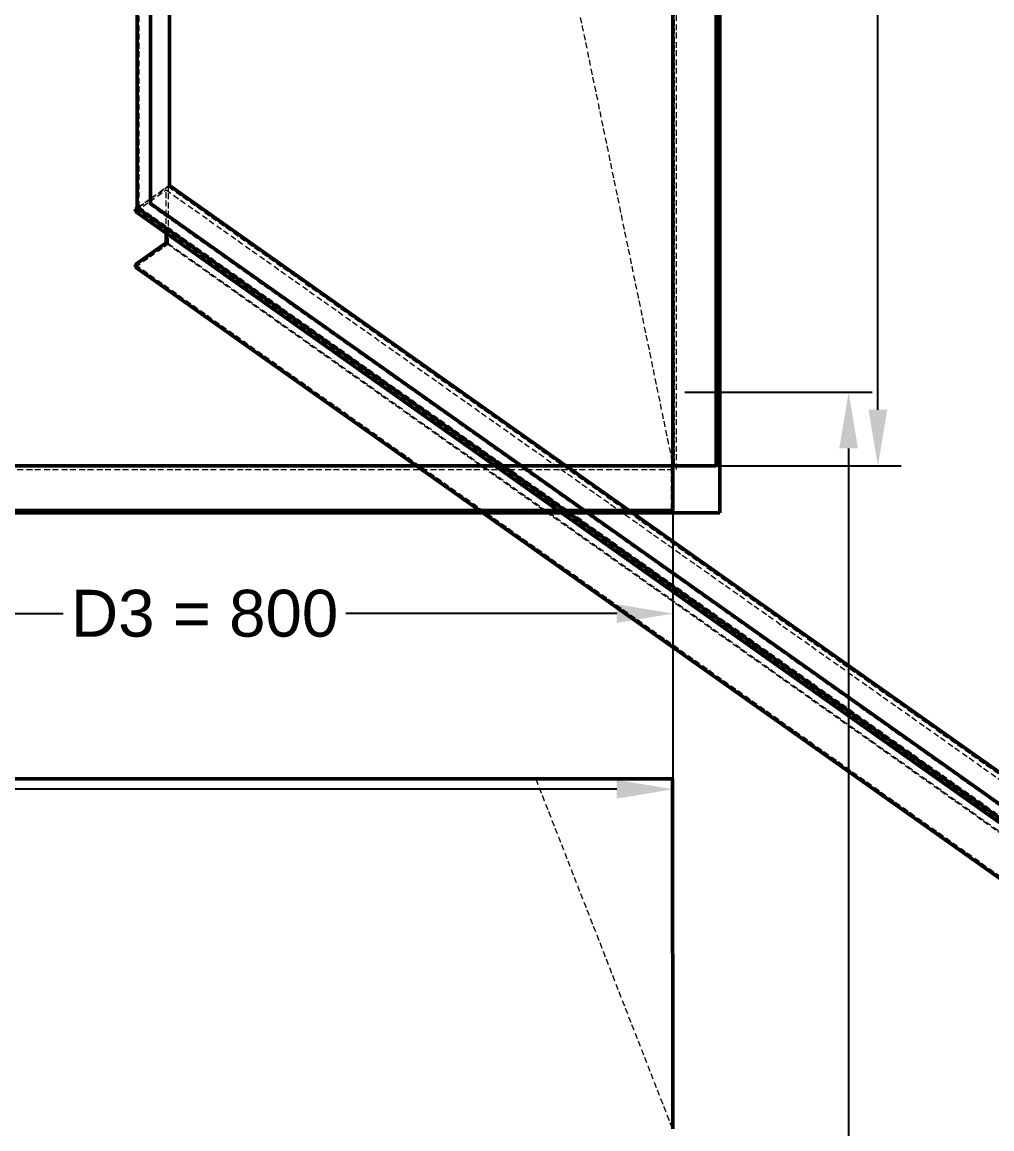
# Model space of a CAD drawing. Header units: millimetres. Extents: x -3516 to 3327, y -3082 to 3456.
# Drawn here: x -531 to 297, y -410 to 535 of the extents above; entities that cross this region are included whole.
import ezdxf

# ---------------------------------------------------------------- set-up
doc = ezdxf.new("R2010")
doc.units = ezdxf.units.MM
doc.linetypes.add('Hidden', pattern=[15, 5, -3, 5, -2])
for name, color, linetype, lineweight in [('Default', 7, 'Continuous', 50), ('Edges', 7, 'Hidden', 15), ('HiddenEdges', 2, 'Hidden', 15), ('HiddenSilhouettes', 2, 'Hidden', 15), ('Silhouettes', 7, 'Continuous', 50)]:
    doc.layers.add(name, color=color, linetype=linetype, lineweight=lineweight)
doc.layers.add('Dimension', color=7, linetype='Continuous', lineweight=50, true_color=0x6495ed)
doc.styles.add('Default', font='arial.ttf')
doc.dimstyles.get("Standard").update_dxf_attribs({"dimtxt": 0.18, "dimasz": 0.18, "dimexe": 0.18, "dimexo": 0.0625, "dimgap": 0.09, "dimtad": 0, "dimtih": 1, "dimtoh": 1, "dimdec": 4, "dimzin": 0, "dimdsep": 46, "dimtxsty": 'Standard', "dimcen": 0.09, "dimadec": 0, "dimazin": 0, "dimtfac": 1, "dimtdec": 4, "dimtofl": 0, "dimtmove": 0, "dimatfit": 3, "dimfxl": 1, "dimtolj": 1, "dimtzin": 0, "dimarcsym": 0})

# ---------------------------------------------------------------- blocks, each defined once
blk = doc.blocks.new('Top')
at = {"layer": 'Edges'}
blk.add_lwpolyline([(1632.84, -282.84), (1750, -850)], dxfattribs=at)
at = {"layer": 'HiddenEdges'}
for points in [[(1753, -853, 0), (1753, 853, 0)], [(1751.2, -848.8, 0), (1751.2, 288.8, 0)], [(1750, -813.2, 0), (1751.2, -813.2, 0)], [(1748.8, -886.8, 0), (1748.8, -850, 0)], [(1751.2, -848.8, 0), (1786.8, -848.8, 0)], [(-1750, -853, 0), (1753, -853, 0)], [(951.2, -886.8, 0), (1748.8, -886.8, 0)], [(1735, -888, 0), (1735, -886.8, 0)]]:
    blk.add_polyline3d(points, dxfattribs=at)
at = {"layer": 'HiddenSilhouettes'}
for points in [[(895, -850, 0), (1342.5, -850, 0)], [(950, -848.8, 0), (1750, -848.8, 0)]]:
    blk.add_polyline3d(points, dxfattribs=at)
at = {"layer": 'Silhouettes'}
for points in [[(1790, -890, 0), (1790, 890, 0)], [(1750, -850, 0), (1750, 290, 0)], [(1786.8, -850, 0), (1786.8, 290, 0)], [(990, -850, 0), (1750, -850, 0)], [(1750, -888, 0), (1750, -850, 0)], [(1750, -850, 0), (1786.8, -850, 0)], [(990, -888, 0), (1750, -888, 0)], [(990, -890, 0), (1790, -890, 0)]]:
    blk.add_polyline3d(points, dxfattribs=at)
blk = doc.blocks.new('Front')
at = {"layer": 'Edges'}
blk.add_polyline3d([(1632.84, 1169.8, 0), (1749.53, 871, 0)], dxfattribs=at)
at = {"layer": 'Silhouettes'}
blk.add_lwpolyline([(1749.66, 1169.8), (1750, 871)], dxfattribs=at)
for points in [[(1067.16, 1169.8, 0), (1632.84, 1169.8, 0)], [(1632.84, 1169.8, 0), (1749.66, 1169.8, 0)]]:
    blk.add_polyline3d(points, dxfattribs=at)
blk = doc.blocks.new('Isometric')
at = {"layer": 'Edges'}
for points in [[(-1854.74, -626.55), (-1854.74, 1042.22)], [(-1853.89, -621.91), (-1837.63, -610.41)], [(-1866.76, -630.66), (636.4, -2400.66)], [(-1854.74, -626.55), (-1853.89, -625.95)], [(-1854.74, -626.55), (-1069.85, -1181.55)], [(-1840.6, -659.54), (636.4, -2411.04)], [(-1866.76, -678.04), (636.4, -2448.04)]]:
    blk.add_lwpolyline(points, dxfattribs=at)
at = {"layer": 'HiddenEdges'}
for points in [[(-1838.48, -610.66), (-1838.48, 1079.32)], [(-1837.63, -610.91), (-1837.63, 1079.08)], [(-1838.48, -660.16), (-1838.48, -610.66)], [(-1866.76, -632.78), (-1840.6, -614.28)], [(-1866.76, -680.16), (-1838.48, -660.16)], [(-1838.48, -660.16), (636.4, -2410.16)]]:
    blk.add_lwpolyline(points, dxfattribs=at)
for points in [[(-1838.48, -611.51, 0), (-1837.63, -610.91, 0)], [(-1837.63, -610.91, 0), (-1031.53, -1180.91, 0)], [(-1863.65, -628.81, 0), (-1853.89, -621.91, 0)]]:
    blk.add_polyline3d(points, dxfattribs=at)
at = {"layer": 'HiddenSilhouettes'}
for points in [[(-1838.48, -611.51), (-1838.48, 1078.48)], [(-1863.65, -628.81), (-1863.65, 1059.48)], [(-1838.48, -611.51), (-1032.38, -1181.51)], [(-1840.6, -651.28), (-1840.6, -614.28)]]:
    blk.add_lwpolyline(points, dxfattribs=at)
for points in [[(-1865.35, -629.66, 0), (-1838.48, -610.66, 0)], [(-1838.48, -610.66, 0), (636.4, -2360.66, 0)], [(-1840.6, -614.28, 0), (636.4, -2365.78, 0)], [(-1863.65, -628.81, 0), (-1059.25, -1197.61, 0)]]:
    blk.add_polyline3d(points, dxfattribs=at)
at = {"layer": 'Silhouettes'}
for points in [[(-1837.63, -610.41), (-1837.63, 1030.12)], [(-1866.76, -632.78), (-1866.76, -630.66)], [(-1866.76, -632.78), (636.4, -2402.78)], [(-1853.89, -625.95), (-1069.85, -1180.35)], [(-1840.6, -659.54), (-1840.6, -651.28)], [(-1866.76, -678.04), (-1840.6, -659.54)], [(-1866.76, -680.16), (-1866.76, -678.04)], [(-1866.76, -680.16), (636.4, -2450.16)]]:
    blk.add_lwpolyline(points, dxfattribs=at)
for points in [[(-1865.35, -629.66, 0), (-1865.35, 1060.32, 0)], [(-1853.89, -625.95, 0), (-1853.89, 1041.62, 0)], [(-1837.63, -610.41, 0), (-1069.85, -1153.31, 0)], [(-1866.76, -630.66, 0), (-1865.35, -629.66, 0)], [(-1865.35, -629.66, 0), (-1059.25, -1199.66, 0)]]:
    blk.add_polyline3d(points, dxfattribs=at)
blk = doc.blocks.new('*D5')
at = {"layer": 'Defpoints', "color": 0}
for p in [(-3475.5, 1006), (24.5, 1006), (24.5, -120)]:
    blk.add_point(p, dxfattribs=at)
at = {"layer": 'Dimension', "color": 0, "lineweight": -2}
for p, q in [((-3475.5, 996), (-3475.5, -140)), ((24.5, 996), (24.5, -140)), ((-3427.5, -120), (-1795.15, -120)), ((-23.5, -120), (-1655.85, -120))]:
    blk.add_line(p, q, dxfattribs=at)
at = {"layer": 'Dimension', "color": 0}
for points in [[(-3427.5, -112), (-3427.5, -128), (-3475.5, -120)], [(-23.5, -128), (-23.5, -112), (24.5, -120)]]:
    blk.add_solid(points, dxfattribs=at)
at = {"layer": 'Dimension', "color": 0, "insert": (-1725.5, -120), "char_height": 40, "attachment_point": 5, "style": 'Default'}
blk.add_mtext('\\A1;3500', dxfattribs=at)
blk = doc.blocks.new('*D7')
at = {"layer": 'Defpoints', "color": 0}
for p in [(-775.5, 1006), (24.5, 1006), (24.5, 30)]:
    blk.add_point(p, dxfattribs=at)
at = {"layer": 'Dimension', "color": 0, "lineweight": -2}
for p, q in [((-775.5, 996), (-775.5, 10)), ((24.5, 996), (24.5, 10)), ((-727.5, 30), (-496.18, 30)), ((-23.5, 30), (-254.82, 30))]:
    blk.add_line(p, q, dxfattribs=at)
at = {"layer": 'Dimension', "color": 0}
for points in [[(-727.5, 38), (-727.5, 22), (-775.5, 30)], [(-23.5, 22), (-23.5, 38), (24.5, 30)]]:
    blk.add_solid(points, dxfattribs=at)
at = {"layer": 'Dimension', "color": 0, "insert": (-375.5, 30), "char_height": 40, "attachment_point": 5, "style": 'Default'}
blk.add_mtext('\\A1;D3 = 800', dxfattribs=at)
blk = doc.blocks.new('*D8')
at = {"layer": 'Defpoints', "color": 0}
for p in [(24.5, 1856), (199.5, 1856), (24.5, 156)]:
    blk.add_point(p, dxfattribs=at)
at = {"layer": 'Dimension', "color": 0, "lineweight": -2}
for p, q in [((34.5, 1856), (219.5, 1856)), ((199.5, 1808), (199.5, 1123.87)), ((199.5, 204), (199.5, 736.13)), ((34.5, 156), (219.5, 156))]:
    blk.add_line(p, q, dxfattribs=at)
at = {"layer": 'Dimension', "color": 0}
for points in [[(207.5, 1808), (191.5, 1808), (199.5, 1856)], [(191.5, 204), (207.5, 204), (199.5, 156)]]:
    blk.add_solid(points, dxfattribs=at)
at = {"layer": 'Dimension', "color": 0, "insert": (199.5, 930), "char_height": 40, "attachment_point": 5, "rotation": 90, "style": 'Default'}
blk.add_mtext('\\A1;WIDTH = 1700', dxfattribs=at)
blk = doc.blocks.new('*D12')
at = {"layer": 'Defpoints', "color": 0}
for p in [(24.5, 219), (174.5, 219), (24.5, -2781)]:
    blk.add_point(p, dxfattribs=at)
at = {"layer": 'Dimension', "color": 0, "lineweight": -2}
for p, q in [((34.5, 219), (194.5, 219)), ((174.5, 171), (174.5, -1075.02)), ((174.5, -2733), (174.5, -1486.98)), ((34.5, -2781), (194.5, -2781))]:
    blk.add_line(p, q, dxfattribs=at)
at = {"layer": 'Dimension', "color": 0}
for points in [[(182.5, 171), (166.5, 171), (174.5, 219)], [(166.5, -2733), (182.5, -2733), (174.5, -2781)]]:
    blk.add_solid(points, dxfattribs=at)
at = {"layer": 'Dimension', "color": 0, "insert": (174.5, -1281), "char_height": 40, "attachment_point": 5, "rotation": 90, "style": 'Default'}
blk.add_mtext('\\A1;HEIGHT = 3000', dxfattribs=at)

msp = doc.modelspace()

# ---------------------------------------------------------------- block references
at = {"layer": 'Default'}
for name, p in [('Isometric', (1432.1667, 1006)), ('Top', (-1725.5, 1006)), ('Front', (-1725.5, -1281))]:
    msp.add_blockref(name, p, dxfattribs=at)

# ---------------------------------------------------------------- dimensions: what is measured, and where the dimension line sits
at = {"layer": 'Dimension'}
for base, p1, p2, text, picture, middle in [((199.5, 1856), (24.5, 156), (24.5, 1856), 'WIDTH = <>', '*D8', (199.5, 930)), ((174.5, 219), (24.5, -2781), (24.5, 219), 'HEIGHT = <>', '*D12', (174.5, -1281))]:
    dim = msp.add_linear_dim(base=base, p1=p1, p2=p2, angle=90, text=text, dimstyle='Standard', override={"dimscale": 1, "dimtxt": 40, "dimasz": 48, "dimexe": 20, "dimexo": 10, "dimgap": 10, "dimtad": 0, "dimjust": 0, "dimtih": 0, "dimtoh": 0, "dimdec": 3, "dimlfac": 1, "dimzin": 8, "dimlunit": 2, "dimpost": '', "dimtxsty": 'Default', "dimsah": 0, "dimse1": 0, "dimse2": 0, "dimclrt": 0, "dimtol": 0, "dimlim": 0, "dimtp": 0, "dimtm": 0, "dimtfac": 1, "dimtdec": 3, "dimtix": 0, "dimtzin": 8}, dxfattribs=at)
    dim.commit()
    dim.dimension.update_dxf_attribs({"geometry": picture, "text_midpoint": middle, "dimtype": 160})
dim = msp.add_linear_dim(base=(24.5, -120), p1=(-3475.5, 1006), p2=(24.5, 1006), dimstyle='Standard', override={"dimscale": 1, "dimtxt": 40, "dimasz": 48, "dimexe": 20, "dimexo": 10, "dimgap": 10, "dimtad": 0, "dimjust": 0, "dimtih": 0, "dimtoh": 0, "dimdec": 3, "dimlfac": 1, "dimzin": 8, "dimlunit": 2, "dimpost": '', "dimtxsty": 'Default', "dimsah": 0, "dimse1": 0, "dimse2": 0, "dimclrt": 0, "dimtol": 0, "dimlim": 0, "dimtp": 0, "dimtm": 0, "dimtfac": 1, "dimtdec": 3, "dimtix": 0, "dimtzin": 8}, dxfattribs=at)
dim.commit()
dim.dimension.update_dxf_attribs({"geometry": '*D5', "text_midpoint": (-1725.5, -120), "dimtype": 160})
dim = msp.add_linear_dim(base=(24.5, 30), p1=(-775.5, 1006), p2=(24.5, 1006), text='D3 = <>', dimstyle='Standard', override={"dimscale": 1, "dimtxt": 40, "dimasz": 48, "dimexe": 20, "dimexo": 10, "dimgap": 10, "dimtad": 0, "dimjust": 0, "dimtih": 0, "dimtoh": 0, "dimdec": 3, "dimlfac": 1, "dimzin": 8, "dimlunit": 2, "dimpost": '', "dimtxsty": 'Default', "dimsah": 0, "dimse1": 0, "dimse2": 0, "dimclrt": 0, "dimtol": 0, "dimlim": 0, "dimtp": 0, "dimtm": 0, "dimtfac": 1, "dimtdec": 3, "dimtix": 0, "dimtzin": 8}, dxfattribs=at)
dim.commit()
dim.dimension.update_dxf_attribs({"geometry": '*D7', "text_midpoint": (-375.5, 30), "dimtype": 160})

doc.saveas('drawing.dxf')
